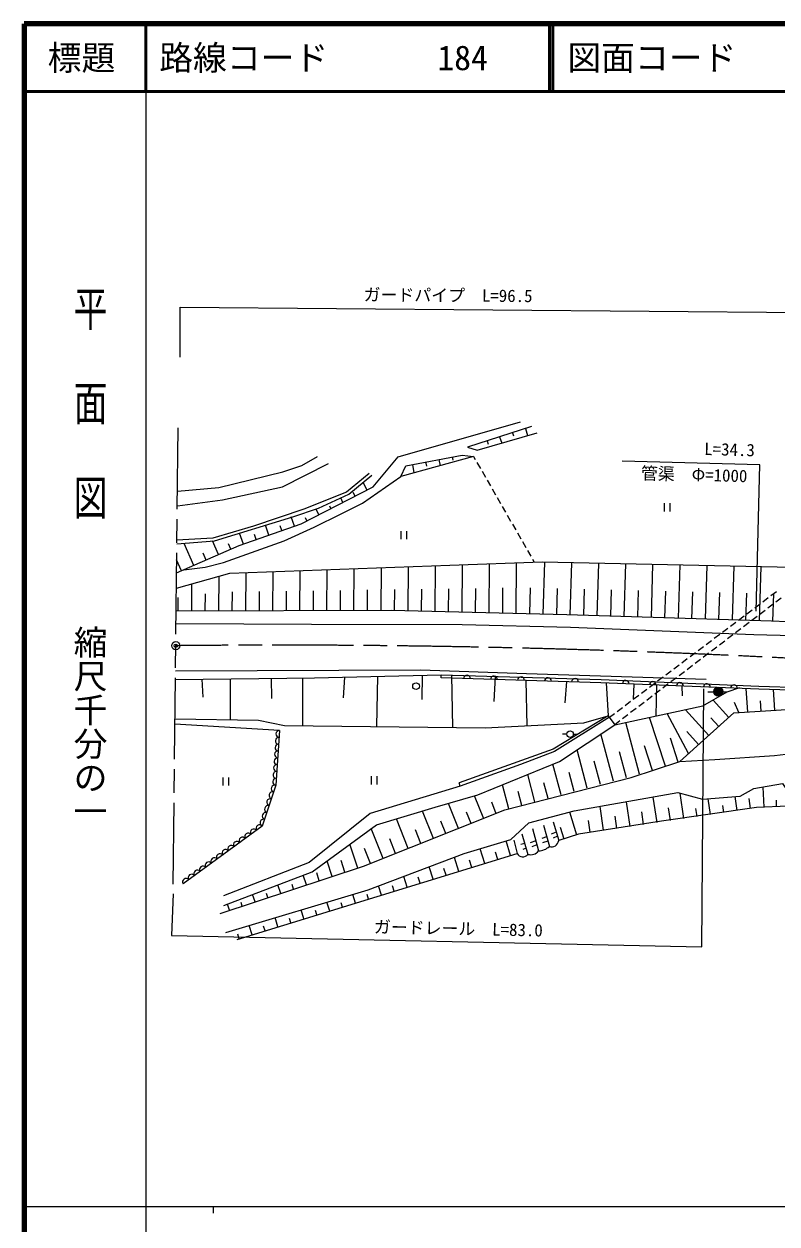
# Model space of a CAD drawing. Units: millimetres, scale not verified. Extents: x 40000 to 680000, y 20000 to 380000.
# Drawn here: x 40000 to 151386, y 202409 to 380000 of the extents above; entities that cross this region are included whole.
import ezdxf
from ezdxf.enums import TextEntityAlignment as Align

# ---------------------------------------------------------------- set-up
doc = ezdxf.new("R2010")
doc.units = ezdxf.units.MM
doc.header["$LTSCALE"] = 1000
doc.header["$PDMODE"] = 32
doc.header["$PDSIZE"] = 500
doc.linetypes.add('CHAIN', pattern=[18.5, 12, -1.5, 3.5, -1.5])
for name, color, linetype, lineweight in [('M-BGD', 7, 'Continuous', 13), ('M-BMK', 2, 'CHAIN', 13), ('M-BMK-SRVR', 3, 'Continuous', 13), ('M-STR-HTXT', 7, 'Continuous', 13), ('M-TTL', 2, 'Continuous', 140), ('M-TTL-BAND', 7, 'Continuous', 25), ('M-TTL-LINE', 7, 'Continuous', 50)]:
    doc.layers.add(name, color=color, linetype=linetype, lineweight=lineweight)
doc.layers.add('M-OTRS', color=6, linetype='Continuous')
doc.layers.add('M-TTL-TXT', color=7, linetype='Continuous')
doc.styles.add('@ＭＳ ゴシック', font='')
doc.styles.add('ＭＳ ゴシック', font='')
doc.styles.get('@ＭＳ ゴシック').set_extended_font_data('@MS Gothic')
doc.styles.get('ＭＳ ゴシック').set_extended_font_data('MS Gothic')

msp = doc.modelspace()

# ---------------------------------------------------------------- hatches: boundary and pattern name
at = {"layer": 'M-BGD'}
msp.add_hatch(color=256, dxfattribs=at).paths.add_polyline_path([(143386, 281131, 0.97359), (142031, 281298, 0.01338), (142026, 281261, 0.41421), (142641, 280516, 0.41421)])

# ---------------------------------------------------------------- linework, layer by layer
for p, q in [((114168, 320130), (114500, 319098)), ((108492, 318305), (108676, 317823)), ((110360, 318906), (110660, 317975)), ((112264, 319518), (112414, 319052)), ((97446, 314817), (97682, 313560)), ((99412, 315186), (99530, 314558)), ((101377, 315556), (101553, 314620)), ((103343, 315925), (103431, 315457)), ((106509, 315978), (106760, 315541)), ((107009, 315107), (107507, 314240)), ((107756, 313806), (108254, 312939)), ((90745, 311027), (90164, 312164)), ((108503, 312506), (109001, 311638)), ((109250, 311205), (109748, 310338)), ((87183, 309206), (86849, 309861)), ((88964, 310117), (88674, 310685)), ((109996, 309904), (110494, 309037)), ((134695, 309066), (134695, 307866)), ((135595, 307866), (135595, 309066)), ((83622, 307386), (83187, 308236)), ((85402, 308296), (85235, 308623)), ((110743, 308603), (111241, 307736)), ((111490, 307302), (111988, 306435)), ((76232, 304364), (75717, 305825)), ((78118, 305030), (77879, 305708)), ((80004, 305695), (79526, 307052)), ((81841, 306476), (81623, 306901)), ((112237, 306002), (112735, 305134)), ((72460, 303034), (71888, 304654)), ((74346, 303699), (74088, 304429)), ((95725, 304945), (95725, 303745)), ((96625, 303745), (96625, 304945)), ((112984, 304701), (113482, 303833)), ((65114, 299870), (63680, 303142)), ((68778, 301475), (67894, 303493)), ((70610, 302277), (70265, 303064)), ((113731, 303400), (114229, 302533)), ((114478, 302099), (114976, 301232)), ((63282, 299067), (62565, 300703)), ((66946, 300672), (66504, 301681)), ((112811, 292790), (112863, 300266)), ((115225, 300798), (115475, 300362)), ((116809, 292673), (117046, 300331)), ((120808, 292549), (121046, 300254)), ((124806, 292426), (125045, 300176)), ((72813, 293179), (72852, 298800)), ((76813, 293194), (76853, 298946)), ((80813, 293209), (80854, 299093)), ((84814, 293224), (84855, 299239)), ((88814, 293239), (88857, 299386)), ((92814, 293255), (92858, 299533)), ((96814, 293197), (96859, 299679)), ((100813, 293096), (100860, 299826)), ((104813, 292996), (104861, 299973)), ((108812, 292895), (108862, 300119)), ((128804, 292302), (129045, 300099)), ((132802, 292178), (133044, 300021)), ((136800, 292055), (137044, 299944)), ((140798, 291931), (141043, 299866)), ((144796, 291807), (145043, 299789)), ((148794, 291684), (149043, 299711)), ((64812, 293124), (64840, 297130)), ((68813, 293164), (68848, 298256)), ((62812, 293138), (62826, 295141)), ((66813, 293156), (66830, 295690)), ((70813, 293171), (70832, 295948)), ((74813, 293186), (74833, 296007)), ((78813, 293202), (78833, 296067)), ((82814, 293217), (82834, 296126)), ((86814, 293232), (86834, 296185)), ((90814, 293247), (90835, 296245)), ((94814, 293247), (94835, 296304)), ((98813, 293147), (98836, 296364)), ((102813, 293046), (102836, 296423)), ((106812, 292946), (106837, 296482)), ((110812, 292845), (110837, 296542)), ((114810, 292735), (114929, 296564)), ((118809, 292611), (118928, 296463)), ((122807, 292487), (122926, 296363)), ((126805, 292364), (126925, 296262)), ((130803, 292240), (130924, 296162)), ((134801, 292116), (134923, 296061)), ((138799, 291993), (138922, 295960)), ((142797, 291869), (142921, 295860)), ((146795, 291745), (146919, 295759)), ((149302, 294501), (150101, 295103)), ((150500, 295404), (151299, 296005)), ((150793, 291622), (150918, 295659)), ((152022, 295040), (151226, 294435)), ((146906, 292697), (147705, 293298)), ((148104, 293599), (148903, 294201)), ((149635, 293224), (148839, 292618)), ((150828, 294132), (150032, 293526)), ((144509, 290892), (145308, 291494)), ((145707, 291794), (146506, 292396)), ((147247, 291407), (146451, 290802)), ((148441, 292315), (147645, 291710)), ((142113, 289088), (142911, 289689)), ((143311, 289990), (144110, 290591)), ((144860, 289591), (144064, 288985)), ((146053, 290499), (145257, 289893)), ((139716, 287283), (140515, 287884)), ((140914, 288185), (141713, 288787)), ((142472, 287774), (141676, 287169)), ((143666, 288682), (142870, 288077)), ((137319, 285478), (138118, 286080)), ((138518, 286381), (139317, 286982)), ((140085, 285958), (139289, 285352)), ((141278, 286866), (140482, 286260)), ((134923, 283674), (135722, 284275)), ((136121, 284576), (136920, 285178)), ((138891, 285049), (138095, 284444)), ((66318, 283053), (66471, 280394)), ((70508, 283096), (70513, 277019)), ((76567, 283158), (76619, 280192)), ((81213, 283206), (81220, 276171)), ((87423, 283337), (87223, 280293)), ((92267, 283462), (92121, 276029)), ((98882, 283631), (98836, 280041)), ((101685, 283240), (101686, 283703)), ((103225, 283656), (103382, 275882)), ((109685, 283459), (109490, 279738)), ((114231, 282856), (114381, 276130)), ((120243, 282672), (120000, 279522)), ((126095, 282485), (126424, 277624)), ((132526, 281869), (133325, 282471)), ((133725, 282771), (134524, 283373)), ((136503, 283233), (135707, 282627)), ((137697, 284141), (136901, 283536)), ((130194, 282314), (130128, 280086)), ((130130, 280065), (130929, 280666)), ((131328, 280967), (132127, 281568)), ((134116, 281416), (133320, 280811)), ((133543, 282174), (133447, 277590)), ((135310, 282325), (134514, 281719)), ((137313, 282016), (137345, 280591)), ((142027, 281119), (141165, 281134)), ((143389, 281179), (144006, 281187)), ((147064, 278182), (146851, 281627)), ((151056, 278429), (150867, 281488)), ((127733, 278260), (128532, 278861)), ((128932, 279162), (129730, 279764)), ((131728, 279600), (130932, 278994)), ((132922, 280508), (132126, 279902)), ((144252, 277384), (141933, 279955)), ((145725, 278099), (145114, 279586)), ((149060, 278306), (148965, 279835)), ((126424, 277624), (127392, 276300)), ((126589, 277398), (127334, 277959)), ((129341, 277783), (128545, 277178)), ((130535, 278691), (129739, 278086)), ((134872, 270158), (132512, 277391)), ((138312, 272026), (135116, 277945)), ((141282, 274705), (137837, 278525)), ((142767, 276045), (141608, 277330)), ((77800, 275437), (62322, 276399)), ((128147, 276875), (127392, 276300)), ((131056, 268962), (129027, 276649)), ((139797, 273366), (138074, 275276)), ((120296, 274889), (119675, 274913)), ((121255, 274895), (121767, 274913)), ((127188, 267941), (125341, 274937)), ((136773, 270779), (135617, 274323)), ((123321, 266920), (121822, 272596)), ((129122, 268452), (128108, 272295)), ((132970, 269538), (131790, 273154)), ((119454, 265899), (118247, 270469)), ((125255, 267430), (124331, 270928)), ((69398, 268493), (69398, 267293)), ((70298, 267293), (70298, 268493)), ((91347, 268671), (91347, 267471)), ((92247, 267471), (92247, 268671)), ((115586, 264878), (114514, 268938)), ((121387, 266409), (120638, 269248)), ((111719, 263857), (110782, 267406)), ((113652, 264367), (113116, 266397)), ((117520, 265388), (116916, 267674)), ((149478, 264081), (149351, 267040)), ((104276, 260923), (102809, 264633)), ((107996, 262395), (106661, 265770)), ((109856, 263130), (109181, 264837)), ((129684, 261257), (129145, 264885)), ((133640, 261845), (133083, 265595)), ((137597, 262433), (137042, 266167)), ((141554, 263021), (141209, 265340)), ((145510, 263609), (145206, 265658)), ((147488, 263903), (147271, 265368)), ((151296, 264159), (151290, 265118)), ((100557, 259452), (98957, 263497)), ((106136, 261659), (105469, 263347)), ((121797, 259966), (120756, 263374)), ((125727, 260669), (125206, 264176)), ((131662, 261551), (131384, 263426)), ((135619, 262139), (135341, 264006)), ((139575, 262727), (139403, 263886)), ((143532, 263315), (143380, 264340)), ((96837, 257981), (95105, 262360)), ((102417, 260188), (101683, 262043)), ((116837, 261446), (117711, 258266)), ((118270, 261935), (119091, 259140)), ((119884, 259382), (119364, 261086)), ((123749, 260375), (123489, 262129)), ((127706, 260963), (127436, 262777)), ((93118, 256510), (91373, 260920)), ((94977, 257245), (94111, 259435)), ((98697, 258717), (97897, 260739)), ((113657, 260170), (114548, 257113)), ((115212, 260922), (116121, 257620)), ((117309, 259729), (116601, 259443)), ((118724, 260391), (117979, 260101)), ((118901, 259785), (118277, 259494)), ((89380, 255087), (88220, 258613)), ((91258, 255774), (90386, 257979)), ((108161, 255770), (107493, 257947)), ((111985, 256944), (111325, 259096)), ((112434, 259209), (112941, 257237)), ((114076, 258733), (113508, 258580)), ((114285, 258018), (113775, 257850)), ((115713, 259103), (114885, 258816)), ((115872, 258526), (115101, 258251)), ((117497, 259043), (116715, 258806)), ((71518, 244524), (112941, 257237)), ((85581, 253836), (84826, 256130)), ((87481, 254461), (86900, 256224)), ((104337, 254596), (103704, 256659)), ((106249, 255183), (105915, 256272)), ((110073, 256357), (109743, 257433)), ((81781, 252585), (81311, 254016)), ((83681, 253211), (83304, 254358)), ((100513, 253423), (99952, 255251)), ((102425, 254010), (102109, 255041)), ((77982, 251335), (77566, 252598)), ((79882, 251960), (79646, 252676)), ((92865, 251076), (92449, 252434)), ((94777, 251663), (94533, 252459)), ((96689, 252249), (96200, 253842)), ((98601, 252836), (98321, 253750)), ((74183, 250084), (73822, 251179)), ((76082, 250710), (75874, 251341)), ((89041, 249902), (88649, 251180)), ((90953, 250489), (90745, 251168)), ((70383, 248834), (70078, 249761)), ((72283, 249459), (72103, 250007)), ((81393, 247555), (80984, 248890)), ((83305, 248142), (83105, 248795)), ((85217, 248729), (84816, 250035)), ((87129, 249315), (86933, 249954)), ((77569, 246381), (77151, 247745)), ((79481, 246968), (79277, 247636)), ((71834, 244621), (71620, 245317)), ((73745, 245208), (73318, 246600)), ((75657, 245795), (75448, 246477))]:
    msp.add_line(p, q, dxfattribs=at)
for points in [[(62573, 298756), (71825, 302810), (81002, 306047), (91635, 311482), (95348, 315967), (113436, 321135)], [(115096, 320428), (105600, 317376), (107029, 316913), (115888, 319503)], [(63649, 299228), (66793, 299628), (69506, 300286), (78503, 303503), (82906, 305512), (86924, 307504), (90051, 309076), (95730, 313025), (96463, 314632), (104832, 316205), (106509, 315978), (95730, 313025)], [(62684, 308712), (69341, 309568), (78227, 311487), (85044, 314971)], [(62709, 310885), (68836, 311386), (78278, 313709), (81105, 314668), (83428, 315981)], [(62621, 303054), (68161, 303515), (79762, 307062), (83553, 308354), (88026, 310399), (91433, 313211)], [(91066, 313491), (87694, 310713), (81387, 308197), (73927, 305667), (67934, 303919), (62627, 303622)], [(62547, 296485), (70470, 298712), (102992, 299900), (116655, 300405), (156038, 299574)], [(62510, 293140), (94288, 293260), (120307, 292607), (150572, 291656), (155207, 291473)], [(62489, 291286), (82546, 291167), (104792, 291138), (120831, 290722), (147968, 289667), (165489, 289213), (186948, 288052), (212598, 287042), (233047, 286234), (287578, 283507), (298586, 285970)], [(62411, 284297), (98646, 284423), (114335, 283881), (140892, 283042)], [(62396, 283013), (82992, 283224), (101686, 283703), (125355, 282980), (148710, 282003), (167481, 281409), (196262, 279924), (223824, 278802), (236893, 278329)], [(236863, 277867), (223806, 278339), (196240, 279461), (167462, 280946), (148693, 281540), (125338, 282517), (101685, 283240)], [(127392, 276300), (140401, 279071), (144035, 281168), (145870, 281831)], [(69003, 248380), (90209, 255359), (111105, 263698), (129799, 268503), (137016, 270858), (144994, 278054), (158275, 278876), (163359, 278229), (167185, 278317), (170138, 277322), (182354, 277516), (193483, 277080), (203826, 276730)], [(62331, 277158), (74673, 276949), (78534, 276206), (108211, 275819), (122830, 276555), (126424, 277624)], [(126424, 277624), (118286, 272694), (104356, 267675)], [(126589, 277398), (118450, 272319), (113438, 270404), (104510, 267189), (104356, 267675)], [(77800, 275437), (77250, 267360), (75247, 261279), (63544, 252752)], [(69561, 249565), (82612, 254509), (92149, 261488), (100818, 264078), (107142, 265912), (119232, 270874), (127392, 276300)], [(137016, 270858), (142207, 271154), (151030, 271730), (158560, 272621), (162282, 273146), (167191, 274141), (171052, 274875), (175525, 275102), (179648, 274770), (187580, 272185), (200447, 266831), (209523, 262755), (221318, 256995), (231595, 250550)], [(104510, 267189), (91204, 263167), (82192, 255925), (69491, 250998)], [(69863, 245568), (90903, 251853), (105100, 257229), (112033, 259308), (114671, 261772), (121398, 263554), (136730, 266252), (140354, 265271), (145938, 265717), (147957, 266846), (152196, 267616), (153838, 265153), (157402, 265589), (164478, 263388), (164059, 260243), (168998, 258892), (171958, 260002), (172832, 262076)], [(186698, 253800), (173629, 260274), (172798, 258938), (168521, 257275), (163524, 258774), (160991, 263683), (157706, 264434), (148359, 264032), (134295, 262023), (122047, 260119), (119091, 259140)]]:
    msp.add_lwpolyline(points, dxfattribs=at)
for centre, radius in [((97986, 281996), 493), ((120776, 274895), 480)]:
    msp.add_circle(centre, radius, dxfattribs=at)
at = {"layer": 'M-BGD', "lineweight": 25}
msp.add_circle((142706, 281196), 683, dxfattribs=at)
at = {"layer": 'M-BGD'}
for centre, radius, start, end in [((105515, 283123), 500, 358.24957, 178.24957), ((109513, 283000), 500, 358.24957, 178.24957), ((113512, 282878), 500, 358.24957, 178.24957), ((117510, 282756), 500, 358.24957, 178.24957), ((121508, 282634), 500, 358.24957, 178.24957), ((129023, 282363), 500, 357.6055, 177.6055), ((133019, 282196), 500, 357.6055, 177.6055), ((137016, 282028), 500, 357.6055, 177.6055), ((141012, 281861), 500, 357.6055, 177.6055), ((145009, 281694), 500, 357.6055, 177.6055), ((77772, 274932), 506, 86.78994, 265.41772), ((77703, 273922), 506, 86.78994, 265.41772), ((77566, 271903), 506, 86.78994, 265.41772), ((77635, 272913), 506, 86.78994, 265.41772), ((77428, 269884), 506, 86.78994, 265.41772), ((77497, 270893), 506, 86.78994, 265.41772), ((77291, 267864), 506, 86.78994, 265.41772), ((77359, 268874), 506, 86.78994, 265.41772), ((77116, 266842), 535, 75.48536, 248.05192), ((76449, 264815), 535, 75.48536, 248.05192), ((76782, 265829), 535, 75.48536, 248.05192), ((75781, 262788), 535, 75.48536, 248.05192), ((76115, 263802), 535, 75.48536, 248.05192), ((74840, 260960), 517, 38.0074, 214.14289), ((75447, 261775), 535, 75.48536, 248.05192), ((72332, 259133), 517, 38.0074, 214.14289), ((73168, 259742), 517, 38.0074, 214.14289), ((74004, 260351), 517, 38.0074, 214.14289), ((69824, 257306), 517, 38.0074, 214.14289), ((70660, 257915), 517, 38.0074, 214.14289), ((71496, 258524), 517, 38.0074, 214.14289), ((114952, 258555), 1497, 254.37157, 321.34862), ((115990, 260221), 2604, 272.88706, 311.36561), ((118047, 259263), 1052, 251.38476, 353.27561), ((67316, 255479), 517, 38.0074, 214.14289), ((68152, 256088), 517, 38.0074, 214.14289), ((68988, 256697), 517, 38.0074, 214.14289), ((113788, 257729), 979, 210.17661, 320.9974), ((64808, 253652), 517, 38.0074, 214.14289), ((65644, 254261), 517, 38.0074, 214.14289), ((66480, 254870), 517, 38.0074, 214.14289), ((63972, 253043), 517, 38.0074, 214.14289)]:
    msp.add_arc(centre, radius, start, end, dxfattribs=at)
at = {"layer": 'M-BMK'}
msp.add_line((62057, 252721), (62814, 320278), dxfattribs=at)
msp.add_arc((77849, -1172197), 1460270, 86.66988, 90.60414, dxfattribs=at)
at = {"layer": 'M-BMK-SRVR'}
msp.add_circle((62452, 287992), 600, dxfattribs=at)
at = {"layer": 'M-OTRS'}
msp.add_point((62452, 287992), dxfattribs=at)
at = {"layer": 'M-STR-HTXT'}
for points in [[(63078, 330713), (63078, 338095), (155610, 337323), (155266, 319297)], [(148303, 293115), (148857, 314762), (128482, 315327)], [(62056, 251282), (61819, 245104), (140263, 243427), (140564, 281609)]]:
    msp.add_lwpolyline(points, dxfattribs=at)
at = {"layer": 'M-TTL'}
for p, q in [((40000, 380000), (40000, 20000)), ((680000, 380000), (40000, 380000))]:
    msp.add_line(p, q, dxfattribs=at)
at = {"layer": 'M-TTL-BAND'}
for p, q in [((58000, 370000), (58000, 20000)), ((40000, 205000), (579000, 205000)), ((68000, 205000), (68000, 204000))]:
    msp.add_line(p, q, dxfattribs=at)
at = {"layer": 'M-TTL-LINE'}
for p, q in [((58000, 380000), (58000, 370000)), ((117750, 380000), (117750, 370000)), ((118250, 380000), (118250, 370000)), ((40000, 370000), (680000, 370000))]:
    msp.add_line(p, q, dxfattribs=at)

# ---------------------------------------------------------------- texts
at = {"layer": 'M-STR-HTXT', "style": 'ＭＳ ゴシック'}
for s, rotation, p in [('ガードパイプ\u3000L=96.5', 359.522, (102719, 338388)), ('L=34.3', 358.413, (144332, 315564)), ('管渠\u3000Φ=1000', 358.413, (139097, 311852)), ('ガードレール\u3000L=83.0', 358.753, (104219, 244670))]:
    msp.add_text(s, height=1833, rotation=rotation, dxfattribs=at).set_placement(p, align=Align.BOTTOM_CENTER)
at = {"layer": 'M-TTL-BAND', "style": '@ＭＳ ゴシック', "width": 1.4}
msp.add_text('平  面  図', height=3666, rotation=270, dxfattribs=at).set_placement((49777, 306475), align=Align.MIDDLE_RIGHT)
at = {"layer": 'M-TTL-BAND', "style": '@ＭＳ ゴシック'}
msp.add_text('縮尺千分の一', height=3666, rotation=270, dxfattribs=at).set_placement((49777, 261030), align=Align.MIDDLE_RIGHT)
at = {"layer": 'M-TTL-TXT', "style": 'ＭＳ ゴシック'}
msp.add_text('標題', height=3666, dxfattribs=at).set_placement((48500, 375000), align=Align.MIDDLE_CENTER)
for s, p in [('路線コード', (60000, 375000)), ('184', (101142, 375000)), ('図面コード', (120380, 375000))]:
    msp.add_text(s, height=3666, dxfattribs=at).set_placement(p, align=Align.MIDDLE_LEFT)

doc.saveas('drawing.dxf')
